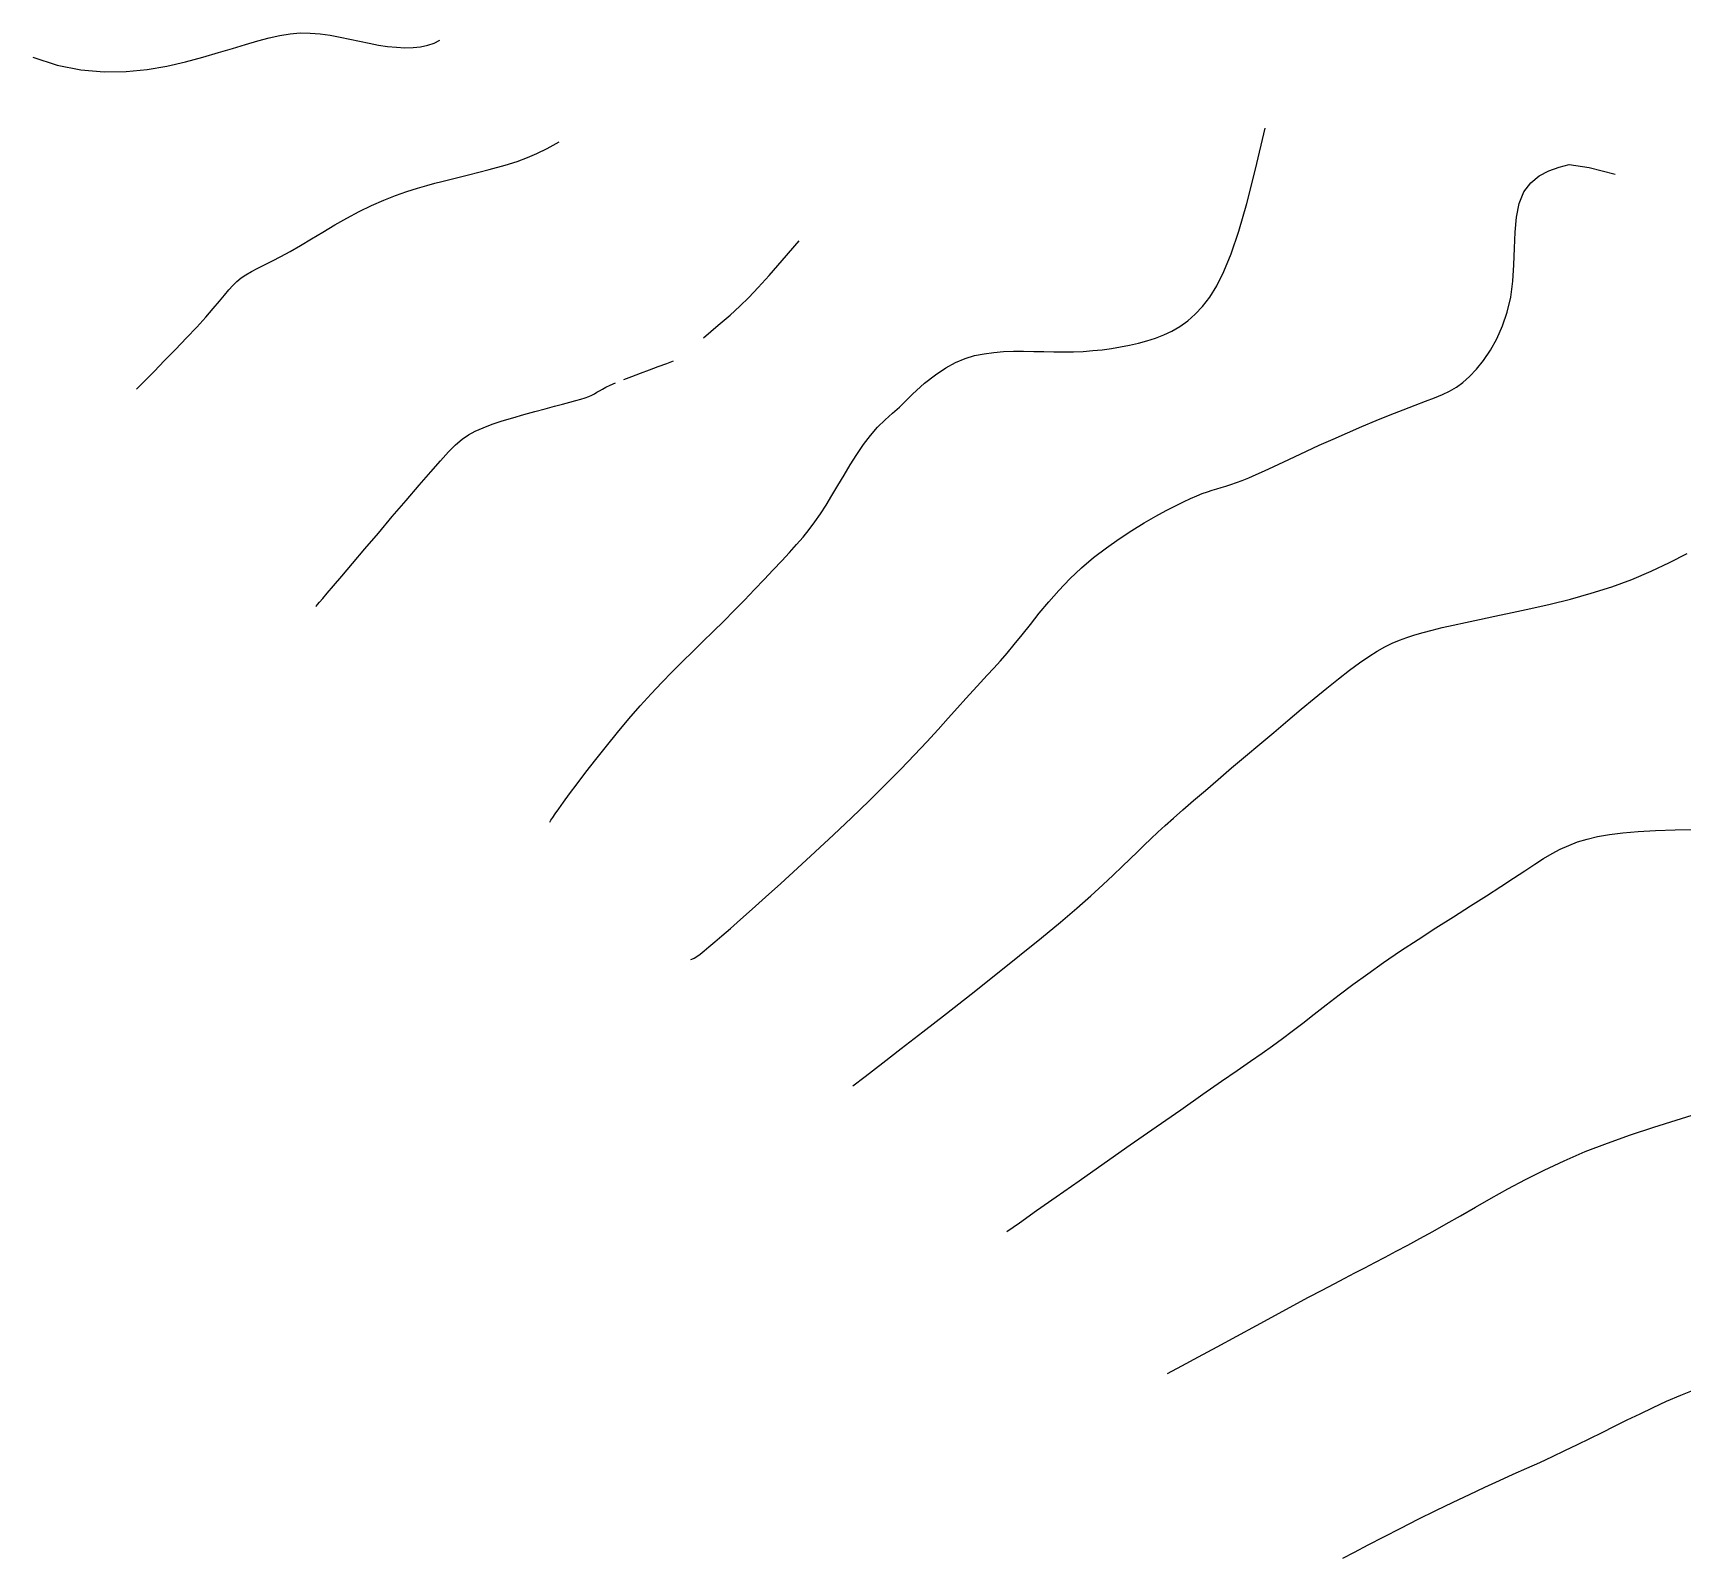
# Model space of a CAD drawing. Header units: millimetres. Extents: x 2235526 to 2245569, y 371981 to 382303.
# Drawn here: x 2242722.7 to 2242932.6, y 381562.3 to 381756.5 of the extents above; entities that cross this region are included whole.
import ezdxf

# ---------------------------------------------------------------- set-up
doc = ezdxf.new("R2010")
doc.units = ezdxf.units.MM
doc.linetypes.add('CONTI', pattern=[0])
for name, color, linetype, transparency in [('135', 10, 'CONTI', 0.7), ('137', 10, 'CONTI', 0.7), ('139', 10, 'CONTI', 0.7), ('141', 10, 'CONTI', 0.7), ('143', 10, 'CONTI', 0.7), ('145', 10, 'CONTI', 0.7), ('147', 10, 'CONTI', 0.7), ('149', 10, 'CONTI', 0.7), ('151', 10, 'CONTI', 0.7)]:
    doc.layers.add(name, color=color, linetype=linetype, transparency=transparency)

msp = doc.modelspace()

# ---------------------------------------------------------------- linework, layer by layer
at = {"layer": '135'}
msp.add_lwpolyline([(2242722.66, 381753.43), (2242725.75, 381752.41), (2242728.77, 381751.8), (2242731.7, 381751.55), (2242734.51, 381751.59), (2242737.19, 381751.86), (2242739.72, 381752.3), (2242742.08, 381752.84), (2242744.27, 381753.43), (2242746.26, 381754.01), (2242748.07, 381754.55), (2242749.73, 381755.06), (2242751.27, 381755.51), (2242752.71, 381755.89), (2242754.07, 381756.19), (2242755.38, 381756.4), (2242756.66, 381756.51), (2242757.94, 381756.5), (2242759.22, 381756.39), (2242760.49, 381756.22), (2242761.75, 381755.98), (2242762.99, 381755.72), (2242764.23, 381755.45), (2242765.44, 381755.19), (2242766.63, 381754.96), (2242767.79, 381754.79), (2242768.92, 381754.68), (2242770.01, 381754.63), (2242771.04, 381754.66), (2242772.01, 381754.76), (2242772.91, 381754.94), (2242773.73, 381755.21), (2242774.45, 381755.57)], dxfattribs=at)
at = {"layer": '137'}
msp.add_lwpolyline([(2242774.69, 381737.6), (2242778.12, 381738.46), (2242780.75, 381739.13), (2242782.76, 381739.68), (2242784.32, 381740.16), (2242785.62, 381740.64), (2242786.82, 381741.17), (2242788.1, 381741.81), (2242789.63, 381742.63)], dxfattribs=at)
at = {"layer": '137', "elevation": 137}
msp.add_lwpolyline([(2242735.83, 381711.15), (2242736.86, 381712.19), (2242738.08, 381713.42), (2242739.42, 381714.79), (2242740.82, 381716.22), (2242742.2, 381717.67), (2242743.51, 381719.05), (2242744.66, 381720.32), (2242745.61, 381721.41), (2242746.39, 381722.34), (2242747.04, 381723.13), (2242747.59, 381723.8), (2242748.1, 381724.37), (2242748.61, 381724.87), (2242749.15, 381725.32), (2242749.77, 381725.73), (2242750.47, 381726.14), (2242751.27, 381726.55), (2242752.15, 381727), (2242753.14, 381727.49), (2242754.22, 381728.05), (2242755.41, 381728.7), (2242756.71, 381729.45), (2242758.1, 381730.28), (2242759.56, 381731.16), (2242761.07, 381732.06), (2242762.63, 381732.94), (2242764.2, 381733.79), (2242765.77, 381734.56), (2242767.32, 381735.24), (2242768.83, 381735.83), (2242770.26, 381736.33), (2242771.59, 381736.75), (2242772.79, 381737.1), (2242773.83, 381737.38), (2242774.69, 381737.6)], dxfattribs=at)
at = {"layer": '139'}
msp.add_lwpolyline([(2242808, 381717.69), (2242809.9, 381719.3), (2242811.41, 381720.59), (2242812.66, 381721.73), (2242813.81, 381722.84), (2242815, 381724.09), (2242816.36, 381725.61), (2242818.05, 381727.54), (2242820.21, 381730.03)], dxfattribs=at)
at = {"layer": '139', "elevation": 139}
for points in [[(2242797.89, 381712.4), (2242798.91, 381712.78), (2242800.01, 381713.19), (2242801.14, 381713.6), (2242802.27, 381714.02), (2242803.34, 381714.43), (2242804.2, 381714.78)], [(2242758.67, 381683.47), (2242758.75, 381683.57), (2242758.9, 381683.74), (2242759.15, 381684.02), (2242759.55, 381684.48), (2242760.12, 381685.16), (2242760.92, 381686.1), (2242761.99, 381687.35), (2242763.34, 381688.95), (2242764.91, 381690.81), (2242766.63, 381692.84), (2242768.4, 381694.94), (2242770.16, 381697), (2242771.81, 381698.94), (2242773.29, 381700.65), (2242774.52, 381702.05), (2242775.56, 381703.18), (2242776.45, 381704.07), (2242777.28, 381704.77), (2242778.1, 381705.34), (2242778.97, 381705.82), (2242779.96, 381706.25), (2242781.11, 381706.68), (2242782.39, 381707.11), (2242783.75, 381707.52), (2242785.15, 381707.92), (2242786.53, 381708.3), (2242787.85, 381708.65), (2242789.05, 381708.97), (2242790.09, 381709.25), (2242790.99, 381709.49), (2242791.75, 381709.7), (2242792.4, 381709.9), (2242792.95, 381710.07), (2242793.41, 381710.24), (2242793.8, 381710.41), (2242794.14, 381710.58), (2242794.45, 381710.76), (2242794.78, 381710.95), (2242795.15, 381711.16), (2242795.59, 381711.4), (2242796.13, 381711.66), (2242796.8, 381711.96)]]:
    msp.add_lwpolyline(points, dxfattribs=at)
at = {"layer": '141'}
msp.add_lwpolyline([(2242832.99, 381708.88), (2242834.63, 381710.53), (2242836.14, 381711.9), (2242837.54, 381713), (2242838.86, 381713.88), (2242840.12, 381714.55), (2242841.34, 381715.06), (2242842.54, 381715.42), (2242843.75, 381715.67), (2242844.98, 381715.84), (2242846.23, 381715.93), (2242847.5, 381715.98), (2242848.78, 381715.98), (2242850.06, 381715.96), (2242851.35, 381715.93), (2242852.62, 381715.9), (2242853.89, 381715.89), (2242855.14, 381715.91), (2242856.37, 381715.97), (2242857.59, 381716.06), (2242858.78, 381716.18), (2242859.96, 381716.34), (2242861.12, 381716.53), (2242862.26, 381716.75), (2242863.38, 381717.01), (2242864.48, 381717.3), (2242865.56, 381717.65), (2242866.62, 381718.06), (2242867.66, 381718.56), (2242868.67, 381719.15), (2242869.66, 381719.86), (2242870.63, 381720.7), (2242871.56, 381721.7), (2242872.47, 381722.87), (2242873.37, 381724.3), (2242874.27, 381726.12), (2242875.2, 381728.4), (2242876.18, 381731.27), (2242877.21, 381734.81), (2242878.31, 381739.15), (2242879.52, 381744.37)], dxfattribs=at)
at = {"layer": '141', "elevation": 141}
msp.add_lwpolyline([(2242788.46, 381656.02), (2242788.6, 381656.26), (2242788.83, 381656.62), (2242789.15, 381657.1), (2242789.59, 381657.74), (2242790.19, 381658.57), (2242790.96, 381659.61), (2242791.92, 381660.9), (2242793.05, 381662.37), (2242794.31, 381663.99), (2242795.67, 381665.7), (2242797.08, 381667.45), (2242798.52, 381669.17), (2242799.95, 381670.83), (2242801.35, 381672.37), (2242802.7, 381673.81), (2242804.03, 381675.17), (2242805.35, 381676.48), (2242806.65, 381677.76), (2242807.95, 381679.02), (2242809.27, 381680.31), (2242810.59, 381681.63), (2242811.92, 381682.96), (2242813.23, 381684.3), (2242814.51, 381685.63), (2242815.74, 381686.91), (2242816.9, 381688.14), (2242817.98, 381689.29), (2242818.96, 381690.36), (2242819.86, 381691.36), (2242820.69, 381692.33), (2242821.46, 381693.29), (2242822.2, 381694.26), (2242822.93, 381695.29), (2242823.65, 381696.4), (2242824.38, 381697.6), (2242825.14, 381698.88), (2242825.91, 381700.2), (2242826.71, 381701.53), (2242827.53, 381702.84), (2242828.39, 381704.09), (2242829.27, 381705.25), (2242830.19, 381706.3), (2242831.13, 381707.25), (2242832.07, 381708.1), (2242832.99, 381708.88)], dxfattribs=at)
at = {"layer": '143', "elevation": 143}
msp.add_lwpolyline([(2242806.39, 381638.54), (2242806.53, 381638.56), (2242806.83, 381638.69), (2242807.17, 381638.91), (2242807.58, 381639.22), (2242808.09, 381639.64), (2242808.71, 381640.15), (2242809.46, 381640.79), (2242810.37, 381641.56), (2242811.45, 381642.5), (2242812.73, 381643.61), (2242814.21, 381644.93), (2242815.92, 381646.46), (2242817.87, 381648.22), (2242820, 381650.16), (2242822.25, 381652.24), (2242824.56, 381654.39), (2242826.87, 381656.57), (2242829.1, 381658.73), (2242831.21, 381660.8), (2242833.14, 381662.76), (2242834.88, 381664.58), (2242836.46, 381666.27), (2242837.89, 381667.84), (2242839.18, 381669.27), (2242840.35, 381670.58), (2242841.42, 381671.76), (2242842.39, 381672.82), (2242843.29, 381673.79), (2242844.15, 381674.72), (2242844.98, 381675.63), (2242845.82, 381676.56), (2242846.68, 381677.56), (2242847.59, 381678.66), (2242848.57, 381679.88), (2242849.63, 381681.21), (2242850.76, 381682.62), (2242851.97, 381684.07), (2242853.27, 381685.54), (2242854.66, 381686.99), (2242856.13, 381688.39), (2242857.69, 381689.72), (2242859.31, 381690.96), (2242860.95, 381692.11), (2242862.57, 381693.17), (2242864.13, 381694.13), (2242865.59, 381694.97), (2242866.92, 381695.7), (2242868.1, 381696.32), (2242869.12, 381696.82), (2242870.02, 381697.24), (2242870.81, 381697.58), (2242871.52, 381697.86), (2242872.17, 381698.09), (2242872.77, 381698.28), (2242873.36, 381698.46), (2242873.94, 381698.63), (2242874.54, 381698.81), (2242875.17, 381699.01), (2242875.86, 381699.25), (2242876.61, 381699.53), (2242877.45, 381699.87), (2242878.4, 381700.29), (2242879.45, 381700.77), (2242880.62, 381701.31), (2242881.89, 381701.91), (2242883.28, 381702.56), (2242884.79, 381703.27), (2242886.42, 381704.01), (2242888.17, 381704.79), (2242889.99, 381705.58), (2242891.84, 381706.38), (2242893.67, 381707.15), (2242895.44, 381707.87), (2242897.1, 381708.54), (2242898.61, 381709.12), (2242899.92, 381709.61), (2242901.07, 381710.04), (2242902.09, 381710.46), (2242903.01, 381710.89), (2242903.88, 381711.39), (2242904.71, 381712), (2242905.56, 381712.76), (2242906.45, 381713.7), (2242907.34, 381714.82), (2242908.22, 381716.12), (2242909.03, 381717.58), (2242909.75, 381719.2), (2242910.35, 381720.97), (2242910.79, 381722.87), (2242911.04, 381724.9), (2242911.17, 381727), (2242911.25, 381729.11), (2242911.35, 381731.15), (2242911.54, 381733.06), (2242911.88, 381734.79), (2242912.46, 381736.26), (2242913.33, 381737.43), (2242914.41, 381738.32), (2242915.64, 381738.97), (2242916.94, 381739.43), (2242918.21, 381739.74), (2242920.76, 381739.39), (2242924.1, 381738.54)], dxfattribs=at)
at = {"layer": '145', "elevation": 145}
msp.add_lwpolyline([(2242827.05, 381622.45), (2242828.62, 381623.66), (2242830.84, 381625.37), (2242833.19, 381627.19), (2242835.94, 381629.32), (2242838.95, 381631.66), (2242842.09, 381634.13), (2242845.24, 381636.61), (2242848.26, 381639.03), (2242851.04, 381641.29), (2242853.46, 381643.31), (2242855.54, 381645.09), (2242857.33, 381646.66), (2242858.87, 381648.05), (2242860.18, 381649.28), (2242861.33, 381650.37), (2242862.34, 381651.35), (2242863.26, 381652.25), (2242864.13, 381653.09), (2242864.99, 381653.91), (2242865.87, 381654.73), (2242866.81, 381655.6), (2242867.86, 381656.55), (2242869.05, 381657.6), (2242870.4, 381658.78), (2242871.91, 381660.07), (2242873.54, 381661.46), (2242875.25, 381662.92), (2242877.03, 381664.42), (2242878.83, 381665.94), (2242880.63, 381667.45), (2242882.4, 381668.95), (2242884.12, 381670.39), (2242885.78, 381671.78), (2242887.37, 381673.08), (2242888.87, 381674.28), (2242890.27, 381675.37), (2242891.55, 381676.32), (2242892.71, 381677.12), (2242893.77, 381677.79), (2242894.75, 381678.34), (2242895.7, 381678.81), (2242896.63, 381679.2), (2242897.57, 381679.55), (2242898.56, 381679.87), (2242899.62, 381680.17), (2242900.78, 381680.48), (2242902.06, 381680.79), (2242903.47, 381681.12), (2242905.05, 381681.46), (2242906.81, 381681.84), (2242908.78, 381682.25), (2242910.97, 381682.7), (2242913.33, 381683.21), (2242915.83, 381683.78), (2242918.41, 381684.42), (2242921.04, 381685.16), (2242923.65, 381685.99), (2242926.2, 381686.92), (2242928.65, 381687.97), (2242930.99, 381689.09), (2242933.23, 381690.24)], dxfattribs=at)
at = {"layer": '147', "elevation": 147}
msp.add_lwpolyline([(2242846.65, 381603.92), (2242848.23, 381605.02), (2242850.43, 381606.56), (2242852.93, 381608.31), (2242855.85, 381610.35), (2242859.04, 381612.59), (2242862.35, 381614.92), (2242865.64, 381617.23), (2242868.77, 381619.41), (2242871.58, 381621.37), (2242873.97, 381623.03), (2242875.97, 381624.41), (2242877.67, 381625.59), (2242879.14, 381626.62), (2242880.46, 381627.56), (2242881.72, 381628.47), (2242882.98, 381629.42), (2242884.32, 381630.45), (2242885.76, 381631.56), (2242887.29, 381632.76), (2242888.94, 381634.02), (2242890.7, 381635.35), (2242892.59, 381636.73), (2242894.61, 381638.16), (2242896.77, 381639.62), (2242899, 381641.09), (2242901.27, 381642.56), (2242903.51, 381643.99), (2242905.67, 381645.36), (2242907.7, 381646.65), (2242909.54, 381647.83), (2242911.16, 381648.89), (2242912.58, 381649.83), (2242913.84, 381650.66), (2242914.98, 381651.39), (2242916.06, 381652.02), (2242917.1, 381652.58), (2242918.17, 381653.07), (2242919.29, 381653.5), (2242920.5, 381653.87), (2242921.84, 381654.19), (2242923.35, 381654.46), (2242925.06, 381654.68), (2242927, 381654.85), (2242929.21, 381654.97), (2242931.71, 381655.06), (2242934.43, 381655.11)], dxfattribs=at)
at = {"layer": '149', "elevation": 149}
msp.add_lwpolyline([(2242867.11, 381585.81), (2242868.9, 381586.78), (2242871.03, 381587.94), (2242873.4, 381589.23), (2242875.9, 381590.59), (2242878.42, 381591.95), (2242880.86, 381593.27), (2242883.1, 381594.48), (2242885.06, 381595.53), (2242886.77, 381596.44), (2242888.29, 381597.24), (2242889.67, 381597.96), (2242890.95, 381598.63), (2242892.2, 381599.29), (2242893.47, 381599.95), (2242894.79, 381600.65), (2242896.19, 381601.39), (2242897.67, 381602.18), (2242899.22, 381603.02), (2242900.86, 381603.92), (2242902.58, 381604.88), (2242904.39, 381605.91), (2242906.3, 381607), (2242908.3, 381608.15), (2242910.43, 381609.33), (2242912.68, 381610.53), (2242915.06, 381611.73), (2242917.59, 381612.92), (2242920.28, 381614.07), (2242923.12, 381615.16), (2242926.05, 381616.2), (2242928.99, 381617.18), (2242931.85, 381618.08), (2242934.55, 381618.91)], dxfattribs=at)
at = {"layer": '151', "elevation": 151}
msp.add_lwpolyline([(2242889.43, 381562.33), (2242890.89, 381563.09), (2242892.65, 381564.01), (2242894.64, 381565.03), (2242896.79, 381566.13), (2242899.02, 381567.26), (2242901.26, 381568.38), (2242903.45, 381569.45), (2242905.52, 381570.43), (2242907.48, 381571.34), (2242909.34, 381572.19), (2242911.12, 381573), (2242912.82, 381573.76), (2242914.48, 381574.51), (2242916.1, 381575.26), (2242917.69, 381576.01), (2242919.27, 381576.78), (2242920.85, 381577.55), (2242922.42, 381578.33), (2242924.01, 381579.12), (2242925.62, 381579.91), (2242927.25, 381580.71), (2242928.92, 381581.5), (2242930.64, 381582.3), (2242932.44, 381583.08), (2242934.34, 381583.83)], dxfattribs=at)

doc.saveas('drawing.dxf')
